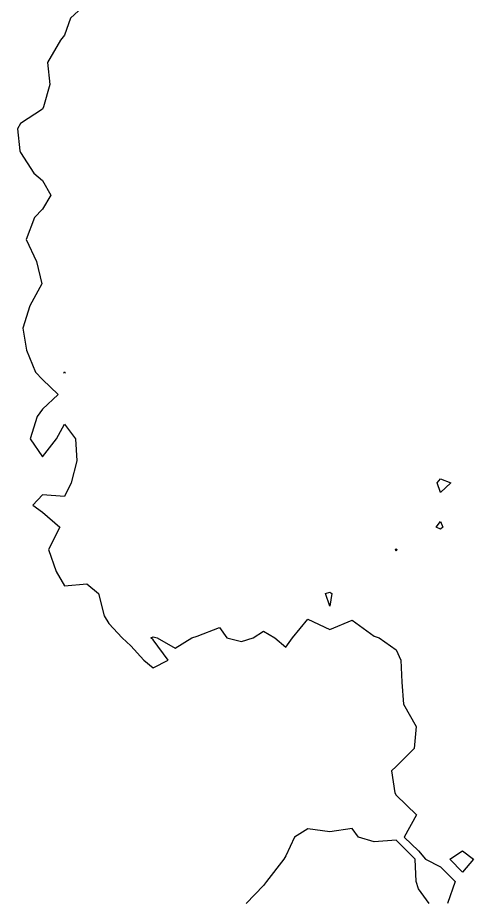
# Model space of a CAD drawing. Header units: metres. Extents: x 2681030 to 2681330, y 1246000 to 1246290.
# Drawn here: x 2681033.19 to 2681043.49, y 1246237.82 to 1246257.76 of the extents above; entities that cross this region are included whole.
import ezdxf

# ---------------------------------------------------------------- set-up
doc = ezdxf.new("R2010")
doc.units = ezdxf.units.M
doc.layers.add('BASIS_HOEHENLINIEN', color=8, linetype='Continuous')

msp = doc.modelspace()

# ---------------------------------------------------------------- linework, layer by layer
at = {"layer": 'BASIS_HOEHENLINIEN'}
for points in [[(2681034.75, 1246258.087, 0), (2681034.385, 1246257.75, 0), (2681034.25, 1246257.367, 0), (2681034.159, 1246257.25, 0), (2681033.861, 1246256.75, 0), (2681033.918, 1246256.25, 0), (2681033.774, 1246255.75, 0), (2681033.75, 1246255.692, 0), (2681033.25, 1246255.374, 0), (2681033.188, 1246255.25, 0), (2681033.234, 1246254.75, 0), (2681033.25, 1246254.715, 0), (2681033.551, 1246254.25, 0), (2681033.75, 1246254.082, 0), (2681033.937, 1246253.75, 0), (2681033.75, 1246253.437, 0), (2681033.571, 1246253.25, 0), (2681033.381, 1246252.75, 0), (2681033.612, 1246252.25, 0), (2681033.733, 1246251.75, 0), (2681033.461, 1246251.25, 0), (2681033.304, 1246250.75, 0), (2681033.387, 1246250.25, 0), (2681033.589, 1246249.75, 0), (2681033.75, 1246249.586, 0), (2681034.102, 1246249.25, 0), (2681033.75, 1246248.914, 0), (2681033.63, 1246248.75, 0), (2681033.473, 1246248.25, 0), (2681033.75, 1246247.839, 0), (2681034.066, 1246248.25, 0), (2681034.25, 1246248.575, 0), (2681034.496, 1246248.25, 0), (2681034.53, 1246247.75, 0), (2681034.401, 1246247.25, 0), (2681034.25, 1246246.944, 0), (2681033.75, 1246246.979, 0), (2681033.535, 1246246.75, 0), (2681033.75, 1246246.589, 0), (2681034.145, 1246246.25, 0), (2681033.888, 1246245.75, 0), (2681034.061, 1246245.25, 0), (2681034.25, 1246244.93, 0), (2681034.75, 1246244.969, 0), (2681035.018, 1246244.75, 0), (2681035.142, 1246244.25, 0), (2681035.25, 1246244.072, 0), (2681035.549, 1246243.75, 0), (2681035.75, 1246243.574, 0), (2681036.044, 1246243.25, 0), (2681036.25, 1246243.077, 0), (2681036.589, 1246243.25, 0), (2681036.25, 1246243.709, 0), (2681036.198, 1246243.75, 0), (2681036.25, 1246243.774, 0), (2681036.341, 1246243.75, 0), (2681036.75, 1246243.522, 0), (2681037.129, 1246243.75, 0), (2681037.25, 1246243.791, 0), (2681037.75, 1246243.985, 0), (2681037.92, 1246243.75, 0), (2681038.25, 1246243.668, 0), (2681038.516, 1246243.75, 0), (2681038.75, 1246243.903, 0), (2681039.003, 1246243.75, 0), (2681039.25, 1246243.54, 0), (2681039.407, 1246243.75, 0), (2681039.75, 1246244.175, 0), (2681040.25, 1246243.939, 0), (2681040.75, 1246244.154, 0), (2681041.25, 1246243.792, 0), (2681041.36, 1246243.75, 0), (2681041.75, 1246243.481, 0), (2681041.854, 1246243.25, 0), (2681041.872, 1246242.75, 0), (2681041.913, 1246242.25, 0), (2681042.2, 1246241.75, 0), (2681042.157, 1246241.25, 0), (2681041.75, 1246240.846, 0), (2681041.639, 1246240.75, 0), (2681041.717, 1246240.25, 0), (2681041.75, 1246240.197, 0), (2681042.207, 1246239.75, 0), (2681041.929, 1246239.25, 0), (2681042.25, 1246238.94, 0), (2681042.414, 1246238.75, 0), (2681042.75, 1246238.581, 0), (2681043.081, 1246238.25, 0), (2681042.908, 1246237.75, 0)], [(2681034.259, 1246249.75, 0), (2681034.25, 1246249.731, 0), (2681034.234, 1246249.75, 0), (2681034.25, 1246249.756, 0), (2681034.259, 1246249.75, 0)], [(2681042.984, 1246247.25, 0), (2681042.75, 1246247.033, 0), (2681042.678, 1246247.25, 0), (2681042.75, 1246247.343, 0), (2681042.984, 1246247.25, 0)], [(2681042.803, 1246246.25, 0), (2681042.75, 1246246.209, 0), (2681042.653, 1246246.25, 0), (2681042.75, 1246246.38, 0), (2681042.803, 1246246.25, 0)], [(2681041.765, 1246245.75, 0), (2681041.75, 1246245.71, 0), (2681041.733, 1246245.75, 0), (2681041.75, 1246245.759, 0), (2681041.765, 1246245.75, 0)], [(2681040.289, 1246244.75, 0), (2681040.25, 1246244.464, 0), (2681040.147, 1246244.75, 0), (2681040.25, 1246244.787, 0), (2681040.289, 1246244.75, 0)], [(2681042.492, 1246237.75, 0), (2681042.25, 1246238.081, 0), (2681042.197, 1246238.25, 0), (2681042.178, 1246238.75, 0), (2681041.75, 1246239.183, 0), (2681041.25, 1246239.145, 0), (2681040.896, 1246239.25, 0), (2681040.75, 1246239.448, 0), (2681040.25, 1246239.371, 0), (2681039.75, 1246239.434, 0), (2681039.447, 1246239.25, 0), (2681039.25, 1246238.827, 0), (2681039.205, 1246238.75, 0), (2681038.815, 1246238.25, 0), (2681038.75, 1246238.154, 0), (2681038.358, 1246237.75, 0)], [(2681043.493, 1246238.75, 0), (2681043.25, 1246238.462, 0), (2681042.962, 1246238.75, 0), (2681043.25, 1246238.937, 0), (2681043.493, 1246238.75, 0)]]:
    msp.add_polyline3d(points, dxfattribs=at)

doc.saveas('drawing.dxf')
